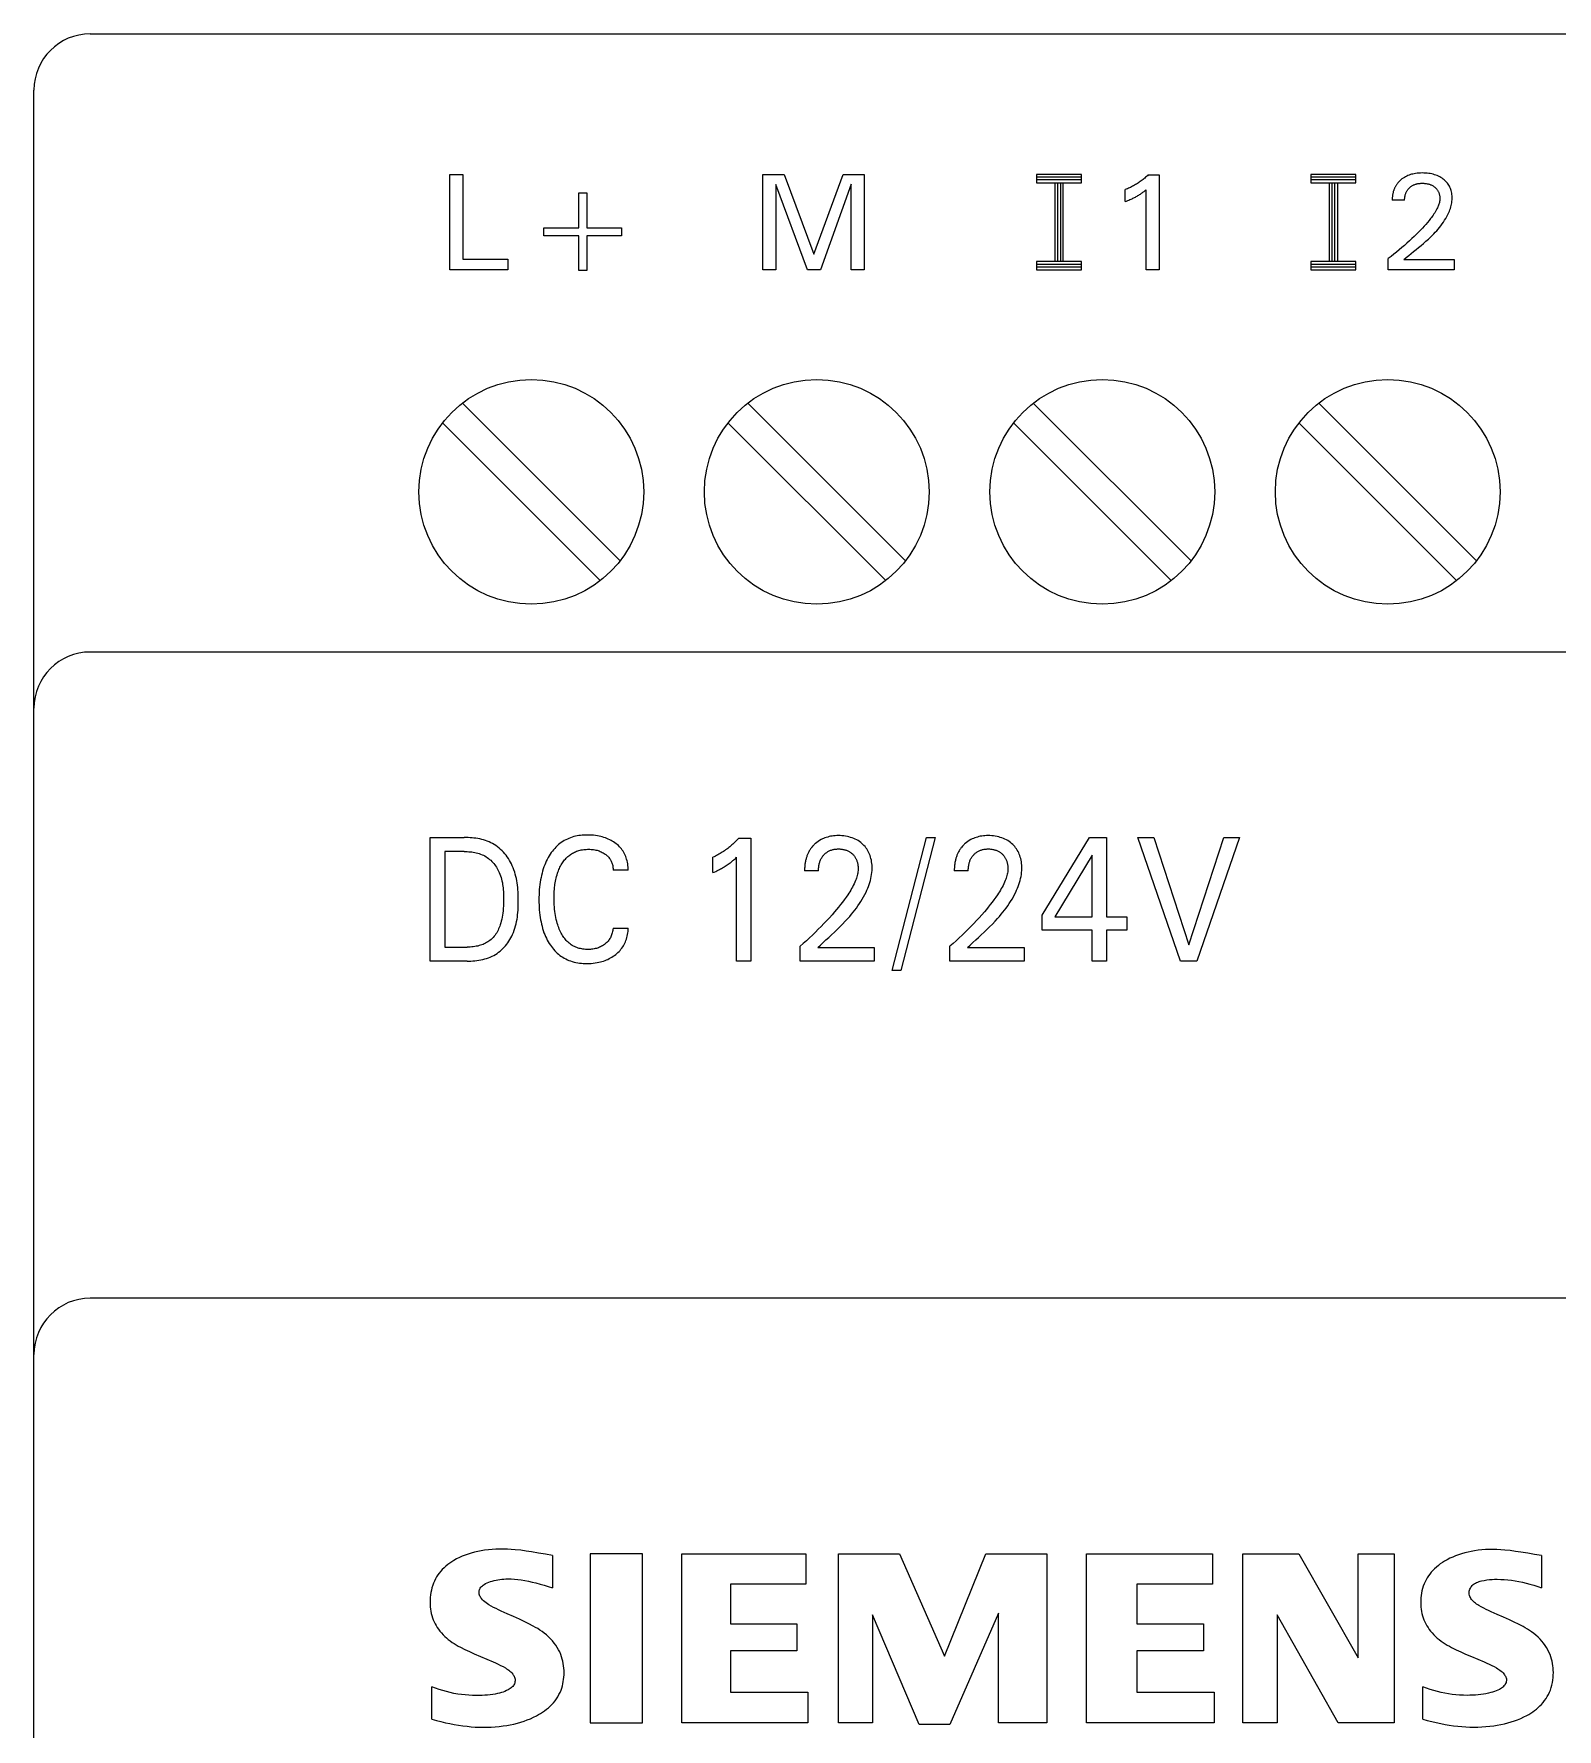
# Model space of a CAD drawing. Extents: x 0 to 420, y 0 to 297.
# Drawn here: x 88.19 to 115.29, y 222.86 to 253.03 of the extents above; entities that cross this region are included whole.
import ezdxf

# ---------------------------------------------------------------- set-up
doc = ezdxf.new("R2010")
doc.units = 0
doc.header["$LTSCALE"] = 23.1
doc.layers.add('10000_FRONT', color=7, linetype='CONTINUOUS')

msp = doc.modelspace()

# ---------------------------------------------------------------- linework, layer by layer
at = {"layer": '10000_FRONT', "color": 7, "linetype": 'CONTINUOUS'}
for p, q in [((89.189, 253.026), (194.189, 253.026)), ((88.189, 164.026), (88.189, 252.026)), ((95.589, 248.826), (95.589, 250.526)), ((95.589, 250.526), (95.821, 250.526)), ((95.821, 250.526), (95.821, 249.018)), ((101.159, 248.826), (101.159, 250.526)), ((101.159, 250.526), (101.536, 250.526)), ((101.536, 250.526), (102.069, 249.103)), ((102.069, 249.103), (102.586, 250.526)), ((102.586, 250.526), (102.963, 250.526)), ((102.963, 250.526), (102.963, 248.826)), ((106.029, 250.526), (106.029, 250.376)), ((106.829, 250.526), (106.029, 250.526)), ((106.829, 250.476), (106.029, 250.476)), ((106.829, 250.426), (106.029, 250.426)), ((106.829, 250.376), (106.829, 250.526)), ((108.016, 250.516), (108.209, 250.516)), ((108.209, 250.516), (108.209, 248.826)), ((110.909, 250.526), (110.909, 250.376)), ((111.709, 250.526), (110.909, 250.526)), ((111.709, 250.476), (110.909, 250.476)), ((111.709, 250.426), (110.909, 250.426)), ((111.709, 250.376), (111.709, 250.526)), ((97.882, 249.577), (97.882, 250.195)), ((97.882, 250.195), (98.027, 250.195)), ((98.027, 250.195), (98.027, 249.577)), ((101.391, 250.347), (101.391, 248.826)), ((101.951, 248.826), (101.391, 250.347)), ((102.731, 250.35), (102.185, 248.826)), ((102.731, 248.826), (102.731, 250.35)), ((106.029, 250.376), (106.829, 250.376)), ((106.354, 250.376), (106.354, 248.976)), ((106.404, 250.376), (106.404, 248.976)), ((106.454, 250.376), (106.454, 248.976)), ((106.504, 248.976), (106.504, 250.376)), ((107.609, 250.042), (107.609, 250.254)), ((107.981, 248.826), (107.981, 250.253)), ((110.909, 250.376), (111.709, 250.376)), ((111.234, 250.376), (111.234, 248.976)), ((111.284, 250.376), (111.284, 248.976)), ((111.334, 250.376), (111.334, 248.976)), ((111.384, 250.376), (111.384, 248.976)), ((112.579, 250.067), (112.358, 250.067)), ((97.264, 249.433), (97.264, 249.577)), ((97.264, 249.577), (97.882, 249.577)), ((98.027, 249.577), (98.645, 249.577)), ((98.645, 249.577), (98.645, 249.433)), ((97.882, 249.433), (97.264, 249.433)), ((97.882, 248.815), (97.882, 249.433)), ((98.027, 249.433), (98.027, 248.815)), ((98.645, 249.433), (98.027, 249.433)), ((95.821, 249.018), (96.623, 249.018)), ((96.623, 249.018), (96.623, 248.826)), ((106.029, 248.976), (106.029, 248.826)), ((106.829, 248.976), (106.029, 248.976)), ((106.029, 248.926), (106.829, 248.926)), ((106.829, 248.826), (106.829, 248.976)), ((110.909, 248.976), (110.909, 248.826)), ((111.709, 248.976), (110.909, 248.976)), ((110.909, 248.926), (111.709, 248.926)), ((111.709, 248.826), (111.709, 248.976)), ((112.289, 248.826), (112.289, 249.029)), ((112.566, 249.011), (113.461, 249.011)), ((113.461, 249.011), (113.461, 248.826)), ((96.623, 248.826), (95.589, 248.826)), ((98.027, 248.815), (97.882, 248.815)), ((101.391, 248.826), (101.159, 248.826)), ((102.185, 248.826), (101.951, 248.826)), ((102.963, 248.826), (102.731, 248.826)), ((106.829, 248.876), (106.029, 248.876)), ((106.029, 248.826), (106.829, 248.826)), ((108.209, 248.826), (107.981, 248.826)), ((111.709, 248.876), (110.909, 248.876)), ((110.909, 248.826), (111.709, 248.826)), ((113.461, 248.826), (112.289, 248.826)), ((98.618, 243.649), (95.812, 246.455)), ((103.698, 243.649), (100.892, 246.455)), ((108.778, 243.649), (105.972, 246.455)), ((113.858, 243.649), (111.052, 246.455)), ((95.459, 246.102), (98.265, 243.296)), ((100.539, 246.102), (103.345, 243.296)), ((105.619, 246.102), (108.425, 243.296)), ((110.699, 246.102), (113.505, 243.296)), ((194.189, 242.026), (89.189, 242.026)), ((95.239, 236.526), (95.239, 238.726)), ((95.239, 238.726), (95.845, 238.726)), ((100.731, 238.713), (100.948, 238.713)), ((100.948, 238.713), (100.948, 236.526)), ((103.46, 236.36), (104.069, 238.726)), ((104.224, 238.726), (103.615, 236.36)), ((104.069, 238.726), (104.224, 238.726)), ((106.13, 237.341), (106.973, 238.726)), ((106.973, 238.726), (107.276, 238.726)), ((107.276, 238.726), (107.276, 237.316)), ((108.59, 236.526), (107.831, 238.726)), ((107.831, 238.726), (108.114, 238.726)), ((108.114, 238.726), (108.741, 236.814)), ((108.741, 236.814), (109.36, 238.726)), ((109.643, 238.726), (108.883, 236.526)), ((109.36, 238.726), (109.643, 238.726)), ((95.5, 238.476), (95.5, 236.775)), ((95.845, 238.476), (95.5, 238.476)), ((100.272, 238.1), (100.272, 238.375)), ((100.692, 236.526), (100.692, 238.373)), ((107.02, 238.412), (106.354, 237.316)), ((107.02, 237.316), (107.02, 238.412)), ((98.763, 238.142), (98.494, 238.142)), ((102.15, 238.132), (101.902, 238.132)), ((104.814, 238.132), (104.566, 238.132)), ((106.13, 237.076), (106.13, 237.341)), ((106.354, 237.316), (107.02, 237.316)), ((107.276, 237.316), (107.638, 237.316)), ((107.638, 237.316), (107.638, 237.076)), ((98.494, 237.109), (98.763, 237.109)), ((107.02, 237.076), (106.13, 237.076)), ((107.02, 236.526), (107.02, 237.076)), ((107.276, 237.076), (107.276, 236.526)), ((107.638, 237.076), (107.276, 237.076)), ((95.896, 236.526), (95.239, 236.526)), ((95.5, 236.775), (95.898, 236.775)), ((100.948, 236.526), (100.692, 236.526)), ((101.823, 236.526), (101.823, 236.789)), ((103.143, 236.526), (101.823, 236.526)), ((102.135, 236.766), (103.143, 236.766)), ((103.143, 236.766), (103.143, 236.526)), ((104.487, 236.526), (104.487, 236.789)), ((105.807, 236.526), (104.487, 236.526)), ((104.799, 236.766), (105.807, 236.766)), ((105.807, 236.766), (105.807, 236.526)), ((107.276, 236.526), (107.02, 236.526)), ((108.883, 236.526), (108.59, 236.526)), ((103.615, 236.36), (103.46, 236.36)), ((194.189, 230.526), (89.189, 230.526)), ((98.087, 225.98), (98.087, 222.972)), ((99.015, 225.98), (98.087, 225.98)), ((99.015, 222.972), (99.015, 225.98)), ((99.719, 222.972), (99.719, 225.98)), ((99.719, 225.98), (101.927, 225.98)), ((101.927, 225.98), (101.927, 225.436)), ((102.503, 222.972), (102.503, 225.98)), ((102.503, 225.98), (103.591, 225.98)), ((103.591, 225.98), (104.391, 224.156)), ((104.391, 224.156), (105.127, 225.98)), ((105.127, 225.98), (106.215, 225.98)), ((106.215, 225.98), (106.215, 222.972)), ((106.919, 222.972), (106.919, 225.98)), ((106.919, 225.98), (109.159, 225.98)), ((109.159, 225.98), (109.159, 225.436)), ((109.703, 222.972), (109.703, 225.98)), ((109.703, 225.98), (110.695, 225.98)), ((110.695, 225.98), (111.751, 224.124)), ((111.751, 224.124), (111.751, 225.98)), ((111.751, 225.98), (112.391, 225.98)), ((112.391, 225.98), (112.391, 222.972)), ((97.415, 225.948), (97.415, 225.372)), ((115.015, 225.948), (115.015, 225.372)), ((100.583, 225.436), (100.583, 224.732)), ((101.927, 225.436), (100.583, 225.436)), ((107.815, 225.436), (107.815, 224.732)), ((109.159, 225.436), (107.815, 225.436)), ((103.111, 224.892), (103.111, 222.972)), ((103.943, 222.94), (103.111, 224.892)), ((105.351, 224.924), (104.487, 222.94)), ((105.351, 222.972), (105.351, 224.924)), ((110.311, 224.892), (110.311, 222.972)), ((111.399, 222.972), (110.311, 224.892)), ((100.583, 224.732), (101.767, 224.732)), ((101.767, 224.732), (101.767, 224.252)), ((107.815, 224.732), (108.999, 224.732)), ((108.999, 224.732), (108.999, 224.252)), ((100.583, 224.252), (100.583, 223.516)), ((101.767, 224.252), (100.583, 224.252)), ((107.815, 224.252), (107.815, 223.516)), ((108.999, 224.252), (107.815, 224.252)), ((95.271, 223.036), (95.271, 223.612)), ((112.903, 223.036), (112.903, 223.612)), ((100.583, 223.516), (101.959, 223.516)), ((101.959, 223.516), (101.959, 222.972)), ((107.815, 223.516), (109.191, 223.516)), ((109.191, 223.516), (109.191, 222.972)), ((98.087, 222.972), (99.015, 222.972)), ((101.959, 222.972), (99.719, 222.972)), ((103.111, 222.972), (102.503, 222.972)), ((104.487, 222.94), (103.943, 222.94)), ((106.215, 222.972), (105.351, 222.972)), ((109.191, 222.972), (106.919, 222.972)), ((110.311, 222.972), (109.703, 222.972)), ((112.391, 222.972), (111.399, 222.972))]:
    msp.add_line(p, q, dxfattribs=at)
for points in [[(108.016, 250.516), (108.001, 250.502), (107.986, 250.488), (107.971, 250.474), (107.955, 250.461), (107.94, 250.448), (107.924, 250.435), (107.908, 250.423), (107.891, 250.41), (107.875, 250.398), (107.858, 250.387), (107.842, 250.376), (107.825, 250.364), (107.808, 250.354), (107.79, 250.343), (107.773, 250.333), (107.755, 250.323), (107.738, 250.313), (107.72, 250.304), (107.701, 250.295), (107.683, 250.286), (107.665, 250.278), (107.646, 250.27), (107.627, 250.262), (107.609, 250.254)], [(112.513, 250.428), (112.504, 250.421), (112.496, 250.413), (112.488, 250.406), (112.481, 250.398), (112.473, 250.39), (112.466, 250.382), (112.459, 250.374), (112.452, 250.365), (112.445, 250.357), (112.439, 250.348), (112.433, 250.339), (112.427, 250.33), (112.421, 250.321), (112.416, 250.311), (112.411, 250.301), (112.406, 250.292), (112.401, 250.282), (112.397, 250.272), (112.393, 250.262), (112.389, 250.251), (112.385, 250.241), (112.382, 250.231), (112.378, 250.22), (112.376, 250.209), (112.373, 250.198), (112.37, 250.186), (112.368, 250.174), (112.365, 250.162), (112.364, 250.15), (112.362, 250.138), (112.361, 250.126), (112.36, 250.114), (112.359, 250.102), (112.359, 250.09), (112.358, 250.078), (112.358, 250.067)], [(112.566, 249.011), (112.608, 249.047), (112.652, 249.082), (112.695, 249.117), (112.739, 249.153), (112.784, 249.188), (112.828, 249.224), (112.872, 249.261), (112.916, 249.298), (112.959, 249.335), (113.002, 249.374), (113.044, 249.413), (113.071, 249.44), (113.099, 249.467), (113.125, 249.495), (113.151, 249.524), (113.177, 249.553), (113.201, 249.583), (113.225, 249.613), (113.248, 249.644), (113.27, 249.676), (113.291, 249.709), (113.311, 249.742), (113.33, 249.776), (113.342, 249.799), (113.354, 249.823), (113.365, 249.847), (113.375, 249.871), (113.385, 249.896), (113.394, 249.921), (113.402, 249.946), (113.408, 249.971), (113.414, 249.997), (113.419, 250.022), (113.422, 250.048), (113.425, 250.074), (113.426, 250.1), (113.426, 250.123), (113.424, 250.146), (113.422, 250.169), (113.418, 250.192), (113.414, 250.214), (113.408, 250.237), (113.401, 250.257), (113.394, 250.277), (113.386, 250.296), (113.376, 250.315), (113.366, 250.333), (113.354, 250.351), (113.341, 250.368), (113.328, 250.384), (113.313, 250.4), (113.297, 250.415), (113.281, 250.429), (113.264, 250.442), (113.245, 250.457), (113.224, 250.47), (113.203, 250.482), (113.181, 250.493), (113.159, 250.503), (113.135, 250.512), (113.111, 250.52), (113.086, 250.528), (113.061, 250.534), (113.035, 250.539), (113.007, 250.543), (112.978, 250.547), (112.95, 250.549), (112.921, 250.55), (112.892, 250.551), (112.863, 250.55), (112.833, 250.549), (112.804, 250.546), (112.775, 250.542), (112.746, 250.537), (112.724, 250.532), (112.702, 250.527), (112.681, 250.521), (112.66, 250.513), (112.639, 250.505), (112.619, 250.496), (112.596, 250.485), (112.574, 250.472), (112.553, 250.459), (112.532, 250.444), (112.513, 250.428)], [(107.609, 250.042), (107.63, 250.051), (107.651, 250.059), (107.671, 250.068), (107.692, 250.077), (107.713, 250.086), (107.728, 250.093), (107.743, 250.1), (107.758, 250.108), (107.773, 250.115), (107.788, 250.123), (107.803, 250.131), (107.818, 250.139), (107.834, 250.148), (107.849, 250.157), (107.864, 250.167), (107.878, 250.176), (107.889, 250.183), (107.9, 250.191), (107.91, 250.198), (107.922, 250.207), (107.933, 250.215), (107.944, 250.224), (107.957, 250.234), (107.969, 250.243), (107.981, 250.253)], [(113.205, 250.091), (113.205, 250.074), (113.203, 250.058), (113.2, 250.042), (113.197, 250.026), (113.193, 250.01), (113.188, 249.994), (113.183, 249.979), (113.177, 249.963), (113.171, 249.948), (113.164, 249.933), (113.153, 249.91), (113.141, 249.887), (113.128, 249.864), (113.115, 249.842), (113.101, 249.821), (113.086, 249.8), (113.071, 249.779), (113.056, 249.758), (113.04, 249.738), (113.013, 249.703), (112.984, 249.669), (112.955, 249.635), (112.926, 249.602), (112.896, 249.569), (112.865, 249.537), (112.834, 249.505), (112.793, 249.464), (112.751, 249.423), (112.708, 249.382), (112.665, 249.342), (112.621, 249.302), (112.575, 249.262), (112.53, 249.223), (112.484, 249.184), (112.435, 249.144), (112.387, 249.105), (112.338, 249.067), (112.289, 249.029)], [(112.579, 250.067), (112.579, 250.079), (112.579, 250.091), (112.58, 250.104), (112.582, 250.116), (112.583, 250.129), (112.586, 250.141), (112.588, 250.153), (112.591, 250.164), (112.595, 250.175), (112.598, 250.186), (112.602, 250.196), (112.607, 250.207), (112.612, 250.217), (112.617, 250.227), (112.623, 250.236), (112.629, 250.245), (112.635, 250.254), (112.642, 250.263), (112.65, 250.271), (112.657, 250.279), (112.665, 250.287), (112.673, 250.294), (112.682, 250.302), (112.691, 250.308), (112.7, 250.315), (112.709, 250.321), (112.719, 250.327), (112.729, 250.332), (112.739, 250.337), (112.749, 250.342), (112.76, 250.346), (112.771, 250.35), (112.782, 250.353), (112.793, 250.356), (112.804, 250.359), (112.817, 250.361), (112.829, 250.363), (112.842, 250.365), (112.854, 250.366), (112.867, 250.367), (112.879, 250.368), (112.892, 250.368), (112.906, 250.368), (112.921, 250.367), (112.935, 250.366), (112.949, 250.364), (112.964, 250.363), (112.978, 250.36), (112.989, 250.358), (112.999, 250.355), (113.01, 250.352), (113.021, 250.349), (113.031, 250.346), (113.042, 250.342), (113.052, 250.337), (113.063, 250.332), (113.073, 250.326), (113.084, 250.32), (113.094, 250.314), (113.104, 250.307), (113.114, 250.299), (113.122, 250.292), (113.13, 250.285), (113.138, 250.277), (113.145, 250.269), (113.152, 250.261), (113.159, 250.252), (113.165, 250.243), (113.17, 250.234), (113.176, 250.224), (113.18, 250.215), (113.185, 250.205), (113.189, 250.195), (113.192, 250.184), (113.195, 250.174), (113.198, 250.162), (113.201, 250.15), (113.203, 250.138), (113.204, 250.127), (113.205, 250.115), (113.205, 250.103), (113.205, 250.091)], [(95.896, 236.526), (95.931, 236.526), (95.966, 236.527), (96.001, 236.529), (96.037, 236.532), (96.072, 236.536), (96.107, 236.541), (96.142, 236.548), (96.176, 236.555), (96.21, 236.563), (96.244, 236.573), (96.277, 236.585), (96.31, 236.597), (96.342, 236.611), (96.373, 236.627), (96.403, 236.644), (96.431, 236.662), (96.458, 236.682), (96.485, 236.703), (96.51, 236.725), (96.535, 236.749), (96.558, 236.773), (96.581, 236.799), (96.602, 236.825), (96.622, 236.853), (96.641, 236.881), (96.659, 236.91), (96.676, 236.94), (96.692, 236.97), (96.707, 237), (96.723, 237.037), (96.737, 237.075), (96.749, 237.113), (96.76, 237.152), (96.77, 237.191), (96.778, 237.23), (96.785, 237.27), (96.791, 237.309), (96.796, 237.35), (96.8, 237.39), (96.803, 237.43), (96.805, 237.471), (96.807, 237.512), (96.808, 237.553), (96.808, 237.594), (96.808, 237.634), (96.807, 237.675), (96.806, 237.715), (96.804, 237.756), (96.801, 237.796), (96.798, 237.836), (96.793, 237.876), (96.788, 237.916), (96.781, 237.955), (96.774, 237.995), (96.765, 238.034), (96.755, 238.072), (96.744, 238.11), (96.731, 238.148), (96.717, 238.186), (96.701, 238.222), (96.686, 238.255), (96.669, 238.287), (96.651, 238.318), (96.632, 238.349), (96.612, 238.379), (96.59, 238.408), (96.568, 238.436), (96.544, 238.463), (96.519, 238.489), (96.493, 238.514), (96.467, 238.537), (96.439, 238.56), (96.41, 238.581), (96.38, 238.6), (96.35, 238.617), (96.319, 238.633), (96.288, 238.647), (96.256, 238.66), (96.223, 238.671), (96.19, 238.682), (96.156, 238.691), (96.122, 238.699), (96.088, 238.705), (96.053, 238.711), (96.019, 238.716), (95.984, 238.719), (95.949, 238.722), (95.914, 238.724), (95.879, 238.725), (95.845, 238.726)], [(98.763, 238.142), (98.763, 238.171), (98.761, 238.199), (98.759, 238.227), (98.755, 238.256), (98.75, 238.284), (98.744, 238.312), (98.736, 238.339), (98.728, 238.364), (98.719, 238.389), (98.709, 238.412), (98.698, 238.436), (98.686, 238.459), (98.672, 238.481), (98.658, 238.502), (98.642, 238.523), (98.625, 238.543), (98.607, 238.562), (98.588, 238.581), (98.568, 238.598), (98.548, 238.615), (98.527, 238.63), (98.504, 238.646), (98.481, 238.66), (98.458, 238.673), (98.434, 238.686), (98.409, 238.697), (98.384, 238.708), (98.357, 238.718), (98.33, 238.727), (98.303, 238.735), (98.275, 238.742), (98.247, 238.748), (98.219, 238.754), (98.182, 238.76), (98.145, 238.764), (98.107, 238.767), (98.069, 238.769), (98.032, 238.769), (98.002, 238.769), (97.972, 238.767), (97.942, 238.765), (97.912, 238.762), (97.883, 238.758), (97.854, 238.753), (97.824, 238.747), (97.796, 238.74), (97.767, 238.731), (97.738, 238.722), (97.709, 238.71), (97.681, 238.698), (97.653, 238.684), (97.626, 238.67), (97.599, 238.654), (97.573, 238.636), (97.549, 238.618), (97.524, 238.598), (97.5, 238.577), (97.477, 238.554), (97.455, 238.531), (97.434, 238.507), (97.414, 238.482), (97.395, 238.456), (97.376, 238.429), (97.357, 238.399), (97.339, 238.368), (97.322, 238.336), (97.306, 238.304), (97.291, 238.271), (97.277, 238.238), (97.265, 238.204), (97.252, 238.167), (97.24, 238.128), (97.23, 238.09), (97.22, 238.051), (97.212, 238.012), (97.204, 237.973), (97.198, 237.933), (97.192, 237.888), (97.186, 237.843), (97.182, 237.797), (97.179, 237.752), (97.177, 237.707), (97.176, 237.661), (97.176, 237.615)], [(100.731, 238.713), (100.714, 238.695), (100.698, 238.677), (100.681, 238.66), (100.663, 238.642), (100.645, 238.625), (100.628, 238.609), (100.609, 238.592), (100.591, 238.576), (100.572, 238.561), (100.554, 238.546), (100.535, 238.532), (100.516, 238.517), (100.497, 238.503), (100.478, 238.49), (100.458, 238.477), (100.438, 238.464), (100.418, 238.451), (100.398, 238.439), (100.377, 238.427), (100.357, 238.416), (100.336, 238.405), (100.315, 238.395), (100.294, 238.384), (100.272, 238.375)], [(102.135, 236.766), (102.184, 236.811), (102.233, 236.856), (102.283, 236.902), (102.333, 236.948), (102.383, 236.994), (102.433, 237.041), (102.482, 237.088), (102.531, 237.137), (102.579, 237.185), (102.627, 237.235), (102.673, 237.285), (102.705, 237.321), (102.736, 237.358), (102.766, 237.394), (102.795, 237.432), (102.824, 237.47), (102.852, 237.509), (102.878, 237.548), (102.904, 237.588), (102.929, 237.629), (102.952, 237.67), (102.975, 237.712), (102.996, 237.755), (103.011, 237.788), (103.025, 237.822), (103.039, 237.856), (103.051, 237.891), (103.062, 237.925), (103.072, 237.96), (103.081, 237.996), (103.088, 238.031), (103.095, 238.067), (103.099, 238.103), (103.102, 238.139), (103.103, 238.175), (103.103, 238.205), (103.102, 238.235), (103.099, 238.264), (103.095, 238.294), (103.09, 238.323), (103.083, 238.352), (103.076, 238.378), (103.068, 238.403), (103.058, 238.428), (103.048, 238.452), (103.036, 238.476), (103.023, 238.499), (103.008, 238.521), (102.993, 238.542), (102.977, 238.563), (102.959, 238.582), (102.941, 238.6), (102.922, 238.618), (102.9, 238.636), (102.877, 238.653), (102.853, 238.669), (102.829, 238.683), (102.803, 238.696), (102.776, 238.708), (102.749, 238.719), (102.721, 238.728), (102.692, 238.736), (102.664, 238.743), (102.632, 238.749), (102.6, 238.753), (102.567, 238.756), (102.535, 238.758), (102.502, 238.758), (102.475, 238.758), (102.447, 238.756), (102.419, 238.754), (102.392, 238.751), (102.365, 238.746), (102.337, 238.741), (102.313, 238.734), (102.288, 238.727), (102.264, 238.719), (102.241, 238.71), (102.218, 238.699), (102.195, 238.688), (102.169, 238.673), (102.144, 238.656), (102.12, 238.639), (102.097, 238.62)], [(104.799, 236.766), (104.848, 236.811), (104.897, 236.856), (104.947, 236.902), (104.997, 236.948), (105.047, 236.994), (105.097, 237.041), (105.146, 237.088), (105.195, 237.137), (105.243, 237.185), (105.291, 237.235), (105.337, 237.285), (105.369, 237.321), (105.4, 237.358), (105.43, 237.394), (105.459, 237.432), (105.488, 237.47), (105.516, 237.509), (105.543, 237.548), (105.568, 237.588), (105.593, 237.629), (105.617, 237.67), (105.639, 237.712), (105.66, 237.755), (105.675, 237.788), (105.689, 237.822), (105.703, 237.856), (105.715, 237.891), (105.726, 237.925), (105.736, 237.96), (105.745, 237.996), (105.753, 238.031), (105.759, 238.067), (105.763, 238.103), (105.766, 238.139), (105.768, 238.175), (105.767, 238.205), (105.766, 238.235), (105.763, 238.264), (105.759, 238.294), (105.754, 238.323), (105.747, 238.352), (105.74, 238.378), (105.732, 238.403), (105.723, 238.428), (105.712, 238.452), (105.7, 238.476), (105.687, 238.499), (105.673, 238.521), (105.657, 238.542), (105.641, 238.563), (105.623, 238.582), (105.605, 238.6), (105.586, 238.618), (105.564, 238.636), (105.541, 238.653), (105.517, 238.669), (105.493, 238.683), (105.467, 238.696), (105.441, 238.708), (105.413, 238.719), (105.385, 238.728), (105.357, 238.736), (105.328, 238.743), (105.296, 238.749), (105.264, 238.753), (105.231, 238.756), (105.199, 238.758), (105.167, 238.758), (105.139, 238.758), (105.111, 238.756), (105.084, 238.754), (105.056, 238.751), (105.029, 238.746), (105.002, 238.741), (104.977, 238.734), (104.953, 238.727), (104.929, 238.719), (104.905, 238.71), (104.882, 238.699), (104.859, 238.688), (104.833, 238.673), (104.808, 238.656), (104.784, 238.639), (104.761, 238.62)], [(95.845, 238.476), (95.872, 238.476), (95.899, 238.475), (95.926, 238.473), (95.953, 238.471), (95.98, 238.468), (96.007, 238.463), (96.034, 238.459), (96.06, 238.453), (96.087, 238.446), (96.113, 238.438), (96.138, 238.429), (96.163, 238.419), (96.187, 238.408), (96.211, 238.396), (96.234, 238.383), (96.256, 238.368), (96.277, 238.353), (96.298, 238.336), (96.317, 238.319), (96.336, 238.3), (96.354, 238.281), (96.372, 238.261), (96.388, 238.24), (96.404, 238.218), (96.418, 238.196), (96.432, 238.173), (96.445, 238.15), (96.457, 238.127), (96.468, 238.103), (96.48, 238.073), (96.491, 238.043), (96.501, 238.013), (96.51, 237.983), (96.517, 237.952), (96.524, 237.921), (96.529, 237.89), (96.534, 237.858), (96.537, 237.827), (96.54, 237.795), (96.543, 237.763), (96.544, 237.731), (96.545, 237.699), (96.546, 237.667), (96.546, 237.636), (96.546, 237.593), (96.545, 237.55), (96.543, 237.507), (96.54, 237.464), (96.536, 237.421), (96.531, 237.379), (96.526, 237.344), (96.52, 237.308), (96.513, 237.273), (96.505, 237.239), (96.496, 237.204), (96.485, 237.17), (96.477, 237.146), (96.468, 237.122), (96.458, 237.098), (96.447, 237.075), (96.435, 237.053), (96.423, 237.03), (96.409, 237.009), (96.394, 236.988), (96.378, 236.967), (96.361, 236.948), (96.343, 236.929), (96.324, 236.911), (96.304, 236.894), (96.283, 236.879), (96.263, 236.866), (96.243, 236.854), (96.222, 236.843), (96.201, 236.833), (96.18, 236.823), (96.158, 236.815), (96.135, 236.808), (96.113, 236.801), (96.086, 236.794), (96.06, 236.789), (96.033, 236.784), (96.006, 236.781), (95.979, 236.778), (95.952, 236.776), (95.925, 236.775), (95.898, 236.775)], [(97.454, 237.841), (97.456, 237.864), (97.46, 237.888), (97.464, 237.917), (97.469, 237.946), (97.475, 237.975), (97.481, 238.004), (97.489, 238.033), (97.497, 238.061), (97.506, 238.089), (97.513, 238.111), (97.521, 238.133), (97.53, 238.154), (97.539, 238.175), (97.549, 238.196), (97.56, 238.216), (97.571, 238.236), (97.583, 238.256), (97.594, 238.274), (97.606, 238.292), (97.618, 238.309), (97.631, 238.325), (97.645, 238.341), (97.659, 238.357), (97.674, 238.372), (97.69, 238.386), (97.706, 238.4), (97.722, 238.412), (97.738, 238.424), (97.755, 238.435), (97.773, 238.445), (97.79, 238.455), (97.808, 238.464), (97.827, 238.472), (97.846, 238.48), (97.865, 238.486), (97.886, 238.493), (97.907, 238.498), (97.928, 238.503), (97.95, 238.507), (97.971, 238.51), (97.993, 238.512), (98.015, 238.514), (98.037, 238.515), (98.059, 238.515), (98.081, 238.515), (98.103, 238.514), (98.125, 238.512), (98.147, 238.509), (98.169, 238.506), (98.189, 238.502), (98.209, 238.497), (98.228, 238.491), (98.248, 238.485), (98.267, 238.478), (98.284, 238.47), (98.302, 238.461), (98.319, 238.452), (98.335, 238.442), (98.352, 238.431), (98.364, 238.421), (98.377, 238.412), (98.389, 238.401), (98.4, 238.39), (98.411, 238.379), (98.421, 238.367), (98.431, 238.354), (98.44, 238.342), (98.448, 238.329), (98.455, 238.315), (98.462, 238.302), (98.468, 238.287), (98.473, 238.273), (98.478, 238.258), (98.483, 238.242), (98.487, 238.226), (98.49, 238.209), (98.492, 238.192), (98.493, 238.176), (98.494, 238.159), (98.494, 238.142)], [(100.272, 238.1), (100.296, 238.111), (100.32, 238.122), (100.343, 238.133), (100.367, 238.145), (100.39, 238.157), (100.407, 238.166), (100.424, 238.175), (100.441, 238.185), (100.458, 238.195), (100.475, 238.204), (100.491, 238.215), (100.509, 238.226), (100.526, 238.237), (100.543, 238.249), (100.56, 238.261), (100.576, 238.273), (100.588, 238.283), (100.6, 238.292), (100.612, 238.302), (100.625, 238.313), (100.638, 238.324), (100.65, 238.335), (100.664, 238.348), (100.678, 238.36), (100.692, 238.373)], [(102.097, 238.62), (102.086, 238.61), (102.075, 238.599), (102.065, 238.589), (102.055, 238.578), (102.045, 238.568), (102.036, 238.556), (102.027, 238.545), (102.018, 238.534), (102.009, 238.522), (102.001, 238.51), (101.993, 238.498), (101.986, 238.485), (101.979, 238.472), (101.972, 238.46), (101.966, 238.448), (101.96, 238.435), (101.955, 238.422), (101.949, 238.41), (101.944, 238.397), (101.94, 238.384), (101.935, 238.37), (101.931, 238.357), (101.928, 238.344), (101.924, 238.33), (101.921, 238.317), (101.917, 238.3), (101.914, 238.283), (101.911, 238.266), (101.909, 238.25), (101.907, 238.233), (101.905, 238.216), (101.904, 238.199), (101.903, 238.182), (101.902, 238.165), (101.902, 238.148), (101.902, 238.132)], [(102.15, 238.132), (102.15, 238.147), (102.151, 238.164), (102.152, 238.18), (102.153, 238.196), (102.155, 238.212), (102.158, 238.228), (102.161, 238.244), (102.164, 238.258), (102.167, 238.272), (102.171, 238.285), (102.176, 238.299), (102.181, 238.312), (102.187, 238.326), (102.193, 238.339), (102.199, 238.351), (102.206, 238.363), (102.213, 238.374), (102.221, 238.385), (102.229, 238.396), (102.238, 238.407), (102.247, 238.417), (102.256, 238.426), (102.265, 238.435), (102.275, 238.444), (102.286, 238.453), (102.296, 238.46), (102.307, 238.468), (102.318, 238.475), (102.33, 238.481), (102.342, 238.487), (102.354, 238.493), (102.366, 238.498), (102.378, 238.502), (102.391, 238.506), (102.404, 238.51), (102.417, 238.513), (102.431, 238.516), (102.446, 238.518), (102.46, 238.519), (102.474, 238.52), (102.488, 238.521), (102.502, 238.521), (102.516, 238.521), (102.53, 238.521), (102.544, 238.52), (102.558, 238.518), (102.572, 238.516), (102.585, 238.514), (102.599, 238.511), (102.611, 238.508), (102.623, 238.505), (102.636, 238.501), (102.647, 238.497), (102.659, 238.492), (102.671, 238.487), (102.682, 238.482), (102.693, 238.476), (102.703, 238.47), (102.714, 238.463), (102.724, 238.456), (102.733, 238.448), (102.743, 238.441), (102.752, 238.432), (102.762, 238.423), (102.771, 238.414), (102.779, 238.404), (102.788, 238.393), (102.795, 238.383), (102.803, 238.372), (102.809, 238.36), (102.815, 238.35), (102.82, 238.339), (102.825, 238.328), (102.83, 238.317), (102.834, 238.305), (102.837, 238.294), (102.841, 238.282), (102.844, 238.27), (102.847, 238.255), (102.85, 238.24), (102.852, 238.224), (102.854, 238.209), (102.855, 238.194), (102.855, 238.178), (102.855, 238.163)], [(104.761, 238.62), (104.75, 238.61), (104.739, 238.599), (104.729, 238.589), (104.719, 238.578), (104.709, 238.568), (104.7, 238.556), (104.691, 238.545), (104.682, 238.534), (104.674, 238.522), (104.665, 238.51), (104.657, 238.498), (104.65, 238.485), (104.643, 238.472), (104.636, 238.46), (104.63, 238.448), (104.624, 238.435), (104.619, 238.422), (104.614, 238.41), (104.609, 238.397), (104.604, 238.384), (104.6, 238.37), (104.595, 238.357), (104.592, 238.344), (104.588, 238.33), (104.585, 238.317), (104.581, 238.3), (104.578, 238.283), (104.575, 238.266), (104.573, 238.25), (104.571, 238.233), (104.569, 238.216), (104.568, 238.199), (104.567, 238.182), (104.566, 238.165), (104.566, 238.148), (104.566, 238.132)], [(104.814, 238.132), (104.814, 238.147), (104.815, 238.164), (104.816, 238.18), (104.817, 238.196), (104.819, 238.212), (104.822, 238.228), (104.825, 238.244), (104.828, 238.258), (104.831, 238.272), (104.836, 238.285), (104.84, 238.299), (104.845, 238.312), (104.851, 238.326), (104.857, 238.339), (104.863, 238.351), (104.87, 238.363), (104.877, 238.374), (104.885, 238.385), (104.893, 238.396), (104.902, 238.407), (104.911, 238.417), (104.92, 238.426), (104.93, 238.435), (104.939, 238.444), (104.95, 238.453), (104.96, 238.46), (104.971, 238.468), (104.982, 238.475), (104.994, 238.481), (105.006, 238.487), (105.018, 238.493), (105.03, 238.498), (105.042, 238.502), (105.055, 238.506), (105.068, 238.51), (105.082, 238.513), (105.096, 238.516), (105.11, 238.518), (105.124, 238.519), (105.138, 238.52), (105.152, 238.521), (105.167, 238.521), (105.181, 238.521), (105.194, 238.521), (105.208, 238.52), (105.222, 238.518), (105.236, 238.516), (105.249, 238.514), (105.263, 238.511), (105.275, 238.508), (105.288, 238.505), (105.3, 238.501), (105.312, 238.497), (105.323, 238.492), (105.335, 238.487), (105.346, 238.482), (105.357, 238.476), (105.368, 238.47), (105.378, 238.463), (105.388, 238.456), (105.398, 238.448), (105.407, 238.441), (105.416, 238.432), (105.426, 238.423), (105.435, 238.414), (105.443, 238.404), (105.452, 238.393), (105.459, 238.383), (105.467, 238.372), (105.473, 238.36), (105.479, 238.35), (105.484, 238.339), (105.489, 238.328), (105.494, 238.317), (105.498, 238.305), (105.502, 238.294), (105.505, 238.282), (105.508, 238.27), (105.511, 238.255), (105.514, 238.24), (105.516, 238.224), (105.518, 238.209), (105.519, 238.194), (105.519, 238.178), (105.519, 238.163)], [(102.855, 238.163), (102.854, 238.139), (102.852, 238.116), (102.848, 238.093), (102.844, 238.07), (102.838, 238.048), (102.832, 238.025), (102.825, 238.003), (102.817, 237.981), (102.809, 237.959), (102.796, 237.929), (102.783, 237.9), (102.769, 237.871), (102.754, 237.842), (102.738, 237.815), (102.722, 237.787), (102.705, 237.76), (102.687, 237.733), (102.669, 237.706), (102.639, 237.661), (102.607, 237.617), (102.574, 237.574), (102.541, 237.531), (102.507, 237.488), (102.472, 237.446), (102.437, 237.405), (102.391, 237.351), (102.344, 237.298), (102.296, 237.246), (102.247, 237.194), (102.197, 237.142), (102.146, 237.091), (102.095, 237.04), (102.042, 236.989), (101.988, 236.938), (101.934, 236.888), (101.879, 236.838), (101.823, 236.789)], [(105.519, 238.163), (105.518, 238.139), (105.516, 238.116), (105.512, 238.093), (105.508, 238.07), (105.502, 238.048), (105.496, 238.025), (105.489, 238.003), (105.481, 237.981), (105.473, 237.959), (105.46, 237.929), (105.447, 237.9), (105.433, 237.871), (105.418, 237.842), (105.402, 237.815), (105.386, 237.787), (105.369, 237.76), (105.351, 237.733), (105.334, 237.706), (105.303, 237.661), (105.271, 237.617), (105.238, 237.574), (105.205, 237.531), (105.171, 237.488), (105.137, 237.446), (105.102, 237.405), (105.055, 237.351), (105.008, 237.298), (104.96, 237.246), (104.911, 237.194), (104.861, 237.142), (104.81, 237.091), (104.759, 237.04), (104.707, 236.989), (104.653, 236.938), (104.598, 236.888), (104.543, 236.838), (104.487, 236.789)], [(98.494, 237.109), (98.492, 237.089), (98.489, 237.069), (98.485, 237.05), (98.48, 237.03), (98.474, 237.011), (98.468, 236.992), (98.461, 236.975), (98.454, 236.958), (98.446, 236.942), (98.437, 236.926), (98.427, 236.911), (98.416, 236.896), (98.405, 236.882), (98.393, 236.868), (98.381, 236.855), (98.367, 236.843), (98.354, 236.831), (98.339, 236.82), (98.323, 236.809), (98.307, 236.798), (98.29, 236.789), (98.272, 236.78), (98.254, 236.772), (98.235, 236.764), (98.216, 236.758), (98.197, 236.752), (98.177, 236.747), (98.157, 236.743), (98.135, 236.739), (98.113, 236.736), (98.091, 236.734), (98.069, 236.733), (98.046, 236.733), (98.024, 236.733), (98.002, 236.734), (97.98, 236.736), (97.958, 236.739), (97.936, 236.742), (97.915, 236.747), (97.893, 236.752), (97.872, 236.758), (97.851, 236.765), (97.83, 236.774), (97.809, 236.783), (97.788, 236.794), (97.768, 236.806), (97.748, 236.818), (97.729, 236.832), (97.711, 236.846), (97.693, 236.862), (97.677, 236.877), (97.661, 236.894), (97.647, 236.911), (97.633, 236.928), (97.619, 236.946), (97.606, 236.965), (97.594, 236.984), (97.583, 237.003), (97.572, 237.023), (97.559, 237.047), (97.548, 237.071), (97.537, 237.096), (97.527, 237.121), (97.517, 237.147), (97.509, 237.172), (97.501, 237.198), (97.491, 237.232), (97.483, 237.267), (97.475, 237.302), (97.469, 237.337), (97.463, 237.372), (97.458, 237.408), (97.454, 237.448), (97.45, 237.489), (97.447, 237.529), (97.445, 237.57), (97.444, 237.611), (97.444, 237.651), (97.445, 237.689), (97.446, 237.727), (97.447, 237.765), (97.45, 237.803), (97.454, 237.841)], [(97.176, 237.615), (97.176, 237.57), (97.177, 237.525), (97.179, 237.48), (97.182, 237.435), (97.187, 237.39), (97.192, 237.345), (97.198, 237.3), (97.205, 237.261), (97.212, 237.222), (97.22, 237.183), (97.23, 237.145), (97.241, 237.107), (97.252, 237.069), (97.265, 237.031), (97.278, 236.998), (97.292, 236.965), (97.307, 236.933), (97.323, 236.901), (97.34, 236.87), (97.358, 236.839), (97.378, 236.809), (97.396, 236.784), (97.415, 236.759), (97.435, 236.735), (97.456, 236.711), (97.478, 236.689), (97.501, 236.667), (97.525, 236.647), (97.549, 236.627), (97.574, 236.61), (97.6, 236.593), (97.626, 236.578), (97.653, 236.563), (97.681, 236.55), (97.709, 236.538), (97.738, 236.528), (97.767, 236.518), (97.799, 236.509), (97.832, 236.502), (97.865, 236.495), (97.898, 236.49), (97.931, 236.487), (97.965, 236.484), (97.998, 236.482), (98.032, 236.482), (98.068, 236.482), (98.105, 236.484), (98.142, 236.487), (98.178, 236.492), (98.214, 236.498), (98.242, 236.504), (98.27, 236.51), (98.297, 236.518), (98.324, 236.526), (98.351, 236.536), (98.377, 236.546), (98.402, 236.557), (98.427, 236.569), (98.451, 236.582), (98.474, 236.596), (98.497, 236.611), (98.52, 236.627), (98.541, 236.643), (98.561, 236.66), (98.581, 236.677), (98.6, 236.696), (98.618, 236.715), (98.635, 236.735), (98.651, 236.756), (98.666, 236.777), (98.679, 236.799), (98.692, 236.821), (98.704, 236.844), (98.714, 236.868), (98.724, 236.892), (98.732, 236.917), (98.74, 236.943), (98.747, 236.971), (98.752, 236.998), (98.757, 237.026), (98.76, 237.053), (98.762, 237.081), (98.763, 237.109)], [(97.415, 225.948), (97.291, 225.969), (97.167, 225.991), (97.043, 226.012), (96.946, 226.027), (96.85, 226.04), (96.753, 226.05), (96.683, 226.057), (96.614, 226.061), (96.544, 226.063), (96.477, 226.063), (96.409, 226.061), (96.342, 226.056), (96.275, 226.049), (96.208, 226.041), (96.148, 226.031), (96.089, 226.019), (96.03, 226.006), (95.972, 225.99), (95.914, 225.973), (95.862, 225.954), (95.81, 225.934), (95.76, 225.911), (95.71, 225.887), (95.662, 225.86), (95.624, 225.837), (95.588, 225.812), (95.553, 225.786), (95.519, 225.759), (95.487, 225.73), (95.456, 225.699), (95.427, 225.667), (95.401, 225.635), (95.377, 225.601), (95.355, 225.566), (95.335, 225.531), (95.316, 225.494), (95.3, 225.456), (95.285, 225.418), (95.272, 225.375), (95.261, 225.333), (95.253, 225.289), (95.246, 225.246), (95.241, 225.202), (95.239, 225.157), (95.238, 225.113), (95.24, 225.073), (95.242, 225.034), (95.247, 224.994), (95.253, 224.955), (95.26, 224.916), (95.27, 224.878), (95.282, 224.84), (95.295, 224.804), (95.311, 224.769), (95.328, 224.734), (95.347, 224.7), (95.367, 224.667), (95.389, 224.635), (95.412, 224.604), (95.439, 224.571), (95.468, 224.539), (95.498, 224.509), (95.529, 224.48), (95.562, 224.453), (95.595, 224.427), (95.63, 224.402), (95.666, 224.379), (95.703, 224.357), (95.74, 224.336), (95.778, 224.316), (95.859, 224.275), (95.94, 224.237), (96.022, 224.2), (96.135, 224.151), (96.248, 224.103), (96.361, 224.055), (96.405, 224.035), (96.449, 224.015), (96.493, 223.993), (96.536, 223.97), (96.578, 223.946), (96.599, 223.933), (96.619, 223.92), (96.639, 223.906), (96.658, 223.891), (96.676, 223.875), (96.693, 223.857), (96.708, 223.838), (96.718, 223.825), (96.727, 223.81), (96.735, 223.795), (96.742, 223.78), (96.747, 223.764), (96.75, 223.748), (96.752, 223.731), (96.751, 223.715), (96.749, 223.698), (96.744, 223.681), (96.738, 223.665), (96.73, 223.649), (96.721, 223.635), (96.709, 223.619), (96.695, 223.604), (96.68, 223.591), (96.664, 223.579), (96.647, 223.568), (96.629, 223.558), (96.6, 223.543), (96.57, 223.53), (96.539, 223.518), (96.508, 223.508), (96.476, 223.5), (96.436, 223.49), (96.395, 223.482), (96.354, 223.475), (96.308, 223.469), (96.262, 223.464), (96.215, 223.461), (96.164, 223.458), (96.113, 223.456), (96.061, 223.456), (95.995, 223.457), (95.928, 223.46), (95.862, 223.466), (95.796, 223.473), (95.729, 223.483), (95.663, 223.495), (95.598, 223.509), (95.532, 223.525), (95.466, 223.544), (95.4, 223.564), (95.335, 223.587), (95.271, 223.612)], [(115.015, 225.948), (114.892, 225.968), (114.77, 225.989), (114.648, 226.008), (114.552, 226.022), (114.456, 226.034), (114.36, 226.044), (114.29, 226.05), (114.22, 226.054), (114.151, 226.056), (114.085, 226.055), (114.02, 226.052), (113.955, 226.048), (113.89, 226.041), (113.825, 226.031), (113.766, 226.021), (113.708, 226.009), (113.651, 225.995), (113.594, 225.98), (113.537, 225.961), (113.486, 225.942), (113.435, 225.921), (113.385, 225.898), (113.336, 225.873), (113.288, 225.845), (113.251, 225.822), (113.214, 225.797), (113.179, 225.771), (113.145, 225.743), (113.112, 225.713), (113.081, 225.682), (113.052, 225.65), (113.027, 225.618), (113.003, 225.585), (112.981, 225.551), (112.96, 225.515), (112.942, 225.479), (112.926, 225.442), (112.911, 225.404), (112.898, 225.363), (112.887, 225.321), (112.879, 225.279), (112.872, 225.237), (112.868, 225.194), (112.865, 225.151), (112.865, 225.108), (112.866, 225.068), (112.869, 225.029), (112.873, 224.99), (112.88, 224.951), (112.888, 224.913), (112.898, 224.875), (112.91, 224.838), (112.923, 224.802), (112.939, 224.767), (112.957, 224.732), (112.976, 224.698), (112.996, 224.665), (113.018, 224.633), (113.042, 224.602), (113.069, 224.57), (113.098, 224.538), (113.129, 224.508), (113.16, 224.479), (113.193, 224.451), (113.227, 224.425), (113.262, 224.401), (113.299, 224.377), (113.337, 224.354), (113.376, 224.332), (113.416, 224.311), (113.496, 224.271), (113.578, 224.232), (113.66, 224.195), (113.772, 224.148), (113.884, 224.101), (113.995, 224.053), (114.04, 224.034), (114.084, 224.014), (114.128, 223.993), (114.172, 223.97), (114.214, 223.946), (114.235, 223.934), (114.256, 223.921), (114.275, 223.907), (114.295, 223.892), (114.313, 223.877), (114.33, 223.859), (114.346, 223.841), (114.356, 223.827), (114.365, 223.813), (114.373, 223.799), (114.38, 223.784), (114.385, 223.768), (114.389, 223.753), (114.39, 223.737), (114.39, 223.72), (114.387, 223.704), (114.383, 223.687), (114.376, 223.672), (114.369, 223.657), (114.36, 223.642), (114.347, 223.627), (114.333, 223.612), (114.318, 223.599), (114.302, 223.587), (114.285, 223.576), (114.267, 223.566), (114.237, 223.552), (114.207, 223.539), (114.176, 223.527), (114.144, 223.518), (114.113, 223.509), (114.07, 223.498), (114.026, 223.489), (113.983, 223.482), (113.936, 223.475), (113.889, 223.469), (113.842, 223.465), (113.792, 223.462), (113.741, 223.46), (113.691, 223.459), (113.625, 223.46), (113.558, 223.463), (113.492, 223.468), (113.427, 223.476), (113.36, 223.485), (113.294, 223.497), (113.229, 223.511), (113.164, 223.526), (113.097, 223.545), (113.032, 223.565), (112.967, 223.587), (112.903, 223.612)], [(95.271, 223.036), (95.35, 223.013), (95.43, 222.992), (95.511, 222.973), (95.592, 222.956), (95.668, 222.941), (95.744, 222.928), (95.82, 222.917), (95.897, 222.908), (95.969, 222.901), (96.041, 222.896), (96.113, 222.893), (96.185, 222.892), (96.256, 222.893), (96.327, 222.895), (96.397, 222.9), (96.468, 222.906), (96.538, 222.915), (96.602, 222.924), (96.666, 222.936), (96.729, 222.949), (96.792, 222.965), (96.854, 222.982), (96.911, 223.001), (96.967, 223.021), (97.023, 223.044), (97.077, 223.069), (97.131, 223.096), (97.168, 223.116), (97.205, 223.138), (97.241, 223.161), (97.276, 223.185), (97.31, 223.211), (97.343, 223.238), (97.374, 223.266), (97.404, 223.296), (97.433, 223.329), (97.461, 223.362), (97.486, 223.398), (97.51, 223.435), (97.531, 223.473), (97.551, 223.512), (97.568, 223.552), (97.581, 223.589), (97.592, 223.627), (97.602, 223.665), (97.609, 223.704), (97.615, 223.743), (97.619, 223.783), (97.621, 223.823), (97.622, 223.862), (97.621, 223.903), (97.619, 223.944), (97.615, 223.985), (97.608, 224.026), (97.601, 224.066), (97.591, 224.105), (97.579, 224.144), (97.563, 224.188), (97.544, 224.231), (97.524, 224.272), (97.501, 224.312), (97.475, 224.352), (97.448, 224.389), (97.417, 224.429), (97.383, 224.466), (97.348, 224.502), (97.31, 224.535), (97.271, 224.567), (97.231, 224.597), (97.193, 224.622), (97.154, 224.646), (97.115, 224.669), (97.075, 224.691), (96.995, 224.733), (96.914, 224.773), (96.832, 224.812), (96.721, 224.862), (96.611, 224.911), (96.5, 224.96), (96.456, 224.981), (96.412, 225.002), (96.368, 225.024), (96.325, 225.047), (96.283, 225.072), (96.259, 225.087), (96.235, 225.103), (96.213, 225.121), (96.191, 225.139), (96.171, 225.16), (96.152, 225.182), (96.142, 225.196), (96.133, 225.211), (96.125, 225.226), (96.118, 225.242), (96.113, 225.258), (96.11, 225.275), (96.109, 225.292), (96.11, 225.308), (96.113, 225.323), (96.117, 225.339), (96.124, 225.354), (96.131, 225.368), (96.142, 225.383), (96.155, 225.397), (96.169, 225.41), (96.184, 225.421), (96.199, 225.432), (96.226, 225.447), (96.254, 225.461), (96.283, 225.473), (96.312, 225.483), (96.345, 225.493), (96.378, 225.502), (96.411, 225.51), (96.444, 225.516), (96.479, 225.522), (96.513, 225.526), (96.549, 225.529), (96.584, 225.531), (96.62, 225.531), (96.679, 225.53), (96.739, 225.527), (96.798, 225.521), (96.857, 225.513), (96.924, 225.503), (96.99, 225.49), (97.056, 225.476), (97.122, 225.46), (97.196, 225.44), (97.269, 225.419), (97.342, 225.396), (97.415, 225.372)], [(112.903, 223.036), (112.982, 223.014), (113.062, 222.993), (113.142, 222.974), (113.223, 222.957), (113.298, 222.943), (113.374, 222.93), (113.45, 222.919), (113.527, 222.91), (113.598, 222.904), (113.67, 222.899), (113.742, 222.896), (113.813, 222.895), (113.884, 222.896), (113.954, 222.899), (114.025, 222.903), (114.095, 222.91), (114.165, 222.919), (114.228, 222.929), (114.291, 222.94), (114.354, 222.954), (114.416, 222.969), (114.477, 222.987), (114.534, 223.006), (114.589, 223.026), (114.644, 223.049), (114.698, 223.074), (114.751, 223.101), (114.787, 223.121), (114.823, 223.142), (114.858, 223.165), (114.892, 223.189), (114.924, 223.215), (114.956, 223.241), (114.986, 223.27), (115.015, 223.299), (115.044, 223.332), (115.07, 223.366), (115.095, 223.401), (115.118, 223.438), (115.139, 223.476), (115.157, 223.514), (115.174, 223.554), (115.188, 223.597), (115.2, 223.641), (115.21, 223.685), (115.217, 223.73), (115.222, 223.775), (115.225, 223.82), (115.226, 223.865), (115.225, 223.906), (115.222, 223.946), (115.218, 223.987), (115.212, 224.027), (115.204, 224.066), (115.194, 224.105), (115.182, 224.144), (115.166, 224.187), (115.148, 224.229), (115.127, 224.27), (115.105, 224.31), (115.08, 224.349), (115.053, 224.386), (115.022, 224.425), (114.988, 224.462), (114.953, 224.497), (114.916, 224.531), (114.878, 224.562), (114.838, 224.592), (114.801, 224.616), (114.764, 224.639), (114.726, 224.661), (114.687, 224.682), (114.608, 224.724), (114.528, 224.763), (114.447, 224.801), (114.337, 224.85), (114.227, 224.899), (114.117, 224.947), (114.073, 224.968), (114.029, 224.988), (113.986, 225.01), (113.943, 225.033), (113.901, 225.058), (113.88, 225.071), (113.859, 225.084), (113.84, 225.099), (113.821, 225.114), (113.803, 225.131), (113.786, 225.148), (113.77, 225.167), (113.759, 225.184), (113.749, 225.201), (113.74, 225.219), (113.734, 225.238), (113.729, 225.257), (113.727, 225.276), (113.727, 225.295), (113.729, 225.313), (113.734, 225.332), (113.74, 225.35), (113.749, 225.367), (113.758, 225.384), (113.77, 225.399), (113.782, 225.413), (113.799, 225.429), (113.818, 225.444), (113.838, 225.456), (113.859, 225.466), (113.88, 225.475), (113.903, 225.483), (113.926, 225.49), (113.949, 225.496), (113.995, 225.506), (114.041, 225.513), (114.088, 225.519), (114.134, 225.522), (114.18, 225.524), (114.227, 225.524), (114.29, 225.523), (114.353, 225.52), (114.416, 225.515), (114.479, 225.508), (114.545, 225.498), (114.611, 225.486), (114.676, 225.473), (114.741, 225.457), (114.81, 225.438), (114.879, 225.418), (114.947, 225.395), (115.015, 225.372)]]:
    msp.add_lwpolyline(points, dxfattribs=at)
for centre in [(97.039, 244.876), (102.119, 244.876), (107.199, 244.876), (112.279, 244.876)]:
    msp.add_circle(centre, 2, dxfattribs=at)
for centre in [(89.189, 252.026), (89.189, 241.026), (89.189, 229.526)]:
    msp.add_arc(centre, 1, 90, 180, dxfattribs=at)

doc.saveas('drawing.dxf')
